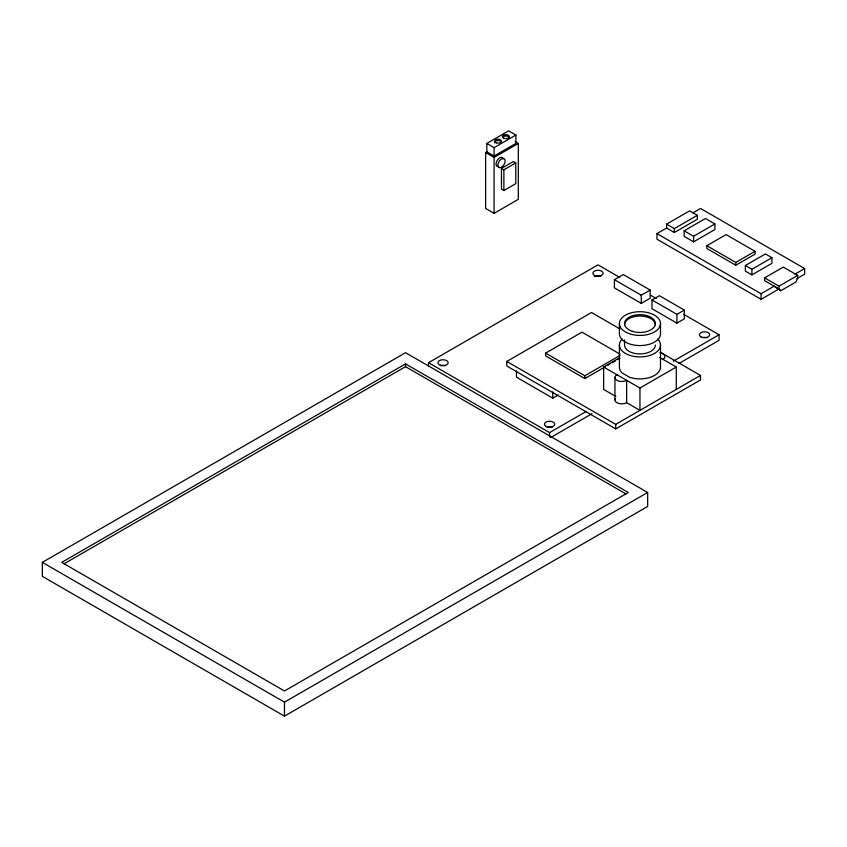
<?xml version="1.0" encoding="UTF-8"?>
<svg xmlns="http://www.w3.org/2000/svg" width="847" height="847" viewBox="0 0 847 847"><rect width="100%" height="100%" fill="white"/><g stroke="black" fill="none" stroke-linecap="round" stroke-linejoin="round"><path stroke-width="1.27" d="M486.834 151.825L486.834 143.439L508.624 130.851L515.887 135.044L515.887 143.439L494.097 156.017L486.834 151.825L485.627 152.524L485.627 208.436L494.097 213.328L518.311 199.352L518.311 143.439L515.135 141.597M486.834 143.439L494.097 147.632L515.887 135.044M485.627 152.524L494.097 157.415L518.311 143.439M501.466 168.394L513.367 161.533L515.781 162.931L515.781 183.672L503.88 190.543L501.466 189.146L501.466 168.394L503.88 169.792L515.781 162.931M42.35 562.376L405.533 352.691L647.659 492.478L647.659 506.464L284.476 716.149L42.35 576.352L42.35 562.376L284.476 702.163L647.659 492.478M405.533 363.871L61.725 562.376L284.476 690.983L628.294 492.478L405.533 363.871L405.533 366.677L64.012 563.848M666.621 228.034L666.621 224.127L689.606 210.861L697.335 215.329L697.335 219.225L674.35 232.491L666.621 228.034L656.954 233.613L656.954 239.203L761.072 299.309L778.944 288.986M428.508 366.063L428.508 362.707L597.993 264.857L619.697 277.382M692.888 212.872L700.533 208.447L804.65 268.563L804.65 274.153L796.826 278.663M666.621 224.127L674.35 228.595L697.335 215.329M684.154 230.808L705.477 218.505L714.91 223.947L714.91 229.537L693.587 241.85L684.154 236.398L684.154 230.808L693.587 236.26L714.91 223.947M614.403 279.711L623.307 274.566L650.157 290.076L650.157 298.239L641.264 303.374L614.403 287.874L614.403 279.711L641.264 295.211L650.157 290.076M706.843 245.704L726.08 234.598L755.048 251.326L755.048 254.121L735.81 265.227L706.843 248.499L706.843 245.704L735.81 262.432L755.048 251.326M660.766 352.5L700.49 375.433L700.49 379.975L615.737 428.9L506.781 365.999L506.781 361.457L591.534 312.522L619.898 328.911M605.266 366.762L584.832 378.556L545.627 355.92L545.627 353.125L581.953 332.162L620.036 354.141M651.999 299.976L659.4 295.698L684.323 310.087L684.323 318.853L676.922 323.131L651.999 308.742L651.999 299.976L676.922 314.364L684.323 310.087M745.36 265.513L765.402 253.941L771.945 257.721L771.945 263.311L751.903 274.873L745.36 271.104L745.36 265.513L751.903 269.282L771.945 257.721M545.627 353.125L584.832 375.761L620.025 355.444M615.843 396.46L603.636 389.408L603.636 367.047L619.528 357.868M607.532 365.449L609.808 364.136M612.074 362.834L615.483 360.864M617.749 359.552L620.025 358.239M516.469 370.965L516.469 377.18L552.784 398.154L558.173 395.041M780.796 290.722L778.986 288.965L764.608 280.664L764.608 277.869L783.306 267.08L797.683 275.381L797.683 278.176L796.032 281.924L780.796 290.722L774.147 286.17L761.072 293.718L656.954 233.613M794.984 274.132L804.65 268.563M764.608 277.869L778.986 286.17L797.683 275.381M428.508 362.707L549.565 432.605L586.219 411.451M673.249 361.193L719.05 334.756L719.05 340.346L678.976 363.479M550.709 437.539L591.937 413.728M603.636 367.047L639.951 388.011L676.277 367.047L676.277 389.408M506.781 361.457L615.737 424.358L700.49 375.433M650.528 295.19L656.245 298.483M683.645 314.311L719.05 334.756M659.728 357.487L676.277 367.047M615.176 398.873A6.85 3.949 0 0 0 618.374 403.32A6.85 3.949 0 0 0 626.642 402.685L639.951 410.382L639.951 388.011M405.533 366.677L626.007 493.96M778.986 286.17L778.986 288.965M761.072 293.718L761.072 299.309M751.903 269.282L751.903 274.873M735.81 262.432L735.81 265.227M693.587 236.26L693.587 241.85M676.922 314.364L676.922 323.131M674.35 228.595L674.35 232.491M660.501 323.565A20.54 11.858 0 0 1 629.681 333.834A20.54 11.858 0 0 1 629.681 313.295A20.54 11.858 0 0 1 660.501 323.565L660.501 333.707A20.54 11.858 0 0 1 639.951 345.576A20.54 11.858 0 0 1 619.411 333.707L619.411 323.565M660.501 345.047L660.501 367.047A20.54 11.858 0 0 1 629.681 377.317L622.164 372.976A20.54 11.858 0 0 1 619.411 367.047L619.411 345.047M641.264 295.211L641.264 303.374M626.642 402.685L626.642 380.324A6.85 3.949 0 0 1 616.955 380.324A6.85 3.949 0 0 1 616.955 374.734M624.546 340.007L624.546 345.047A15.405 8.894 0 0 0 639.951 353.94A15.405 8.894 0 0 0 655.366 345.047M615.737 424.358L615.737 428.9M614.943 377.529L614.943 399.89M584.832 375.761L584.832 378.556M552.784 391.939L552.784 398.154M549.565 432.605L549.565 437.073M503.88 169.792L503.88 190.543M494.097 147.632L494.097 156.017M494.097 157.415L494.097 213.328M284.476 702.163L284.476 716.149M494.796 142.963A3.367 1.948 0 0 1 498.057 140.517A3.367 1.948 0 0 1 501.308 142.963M502.536 137.479A3.441 1.99 0 0 1 506.75 136.081A3.441 1.99 0 0 1 509.185 138.506M498.65 166.605A5.135 2.965 -60 0 1 497.168 160.401A5.135 2.965 -60 0 1 503.203 158.961M703.201 337.477A5.135 2.965 0 0 1 707.097 337.773M440.461 365.735A5.135 2.965 0 0 1 445.607 365.735M547.003 427.237A5.135 2.965 0 0 1 552.138 427.237M594.583 276.62A5.135 2.965 0 0 1 600.819 276.355M624.546 324.93A15.405 8.894 0 0 1 639.951 316.026A15.405 8.894 0 0 1 655.366 324.93M659.887 352.744A6.85 3.949 0 0 1 662.957 359.35M657.748 339.118A20.54 11.858 0 0 1 639.951 356.905A20.54 11.858 0 0 1 622.164 339.118M496.374 142.836A3.367 1.948 0 0 0 501.424 141.153A3.367 1.948 0 0 0 496.374 139.469A3.367 1.948 0 0 0 496.374 142.836M504.134 138.368A3.441 1.99 0 0 0 509.301 136.653A3.441 1.99 0 0 0 504.134 134.927A3.441 1.99 0 0 0 504.134 138.368M502.387 166.637A5.135 2.965 -60 0 0 504.156 158.654A5.135 2.965 -60 0 0 498.047 163.895A5.135 2.965 -60 0 0 502.387 166.637M595.166 275.72A5.135 2.965 0 0 0 603.117 273.412A5.135 2.965 0 0 0 595.685 270.595A5.135 2.965 0 0 0 595.166 275.72M700.893 336.852A5.135 2.965 0 0 0 709.49 335.518A5.135 2.965 0 0 0 703.201 331.886A5.135 2.965 0 0 0 700.893 336.852M440.461 365.279A5.135 2.965 0 0 0 448.169 362.707A5.135 2.965 0 0 0 440.461 360.144A5.135 2.965 0 0 0 440.461 365.279M545.934 426.316A5.135 2.965 0 0 0 554.531 424.982A5.135 2.965 0 0 0 548.242 421.351A5.135 2.965 0 0 0 545.934 426.316M632.254 331.272A15.405 8.894 0 0 0 655.366 323.565A15.405 8.894 0 0 0 632.254 315.857A15.405 8.894 0 0 0 632.254 331.272"/></g></svg>
